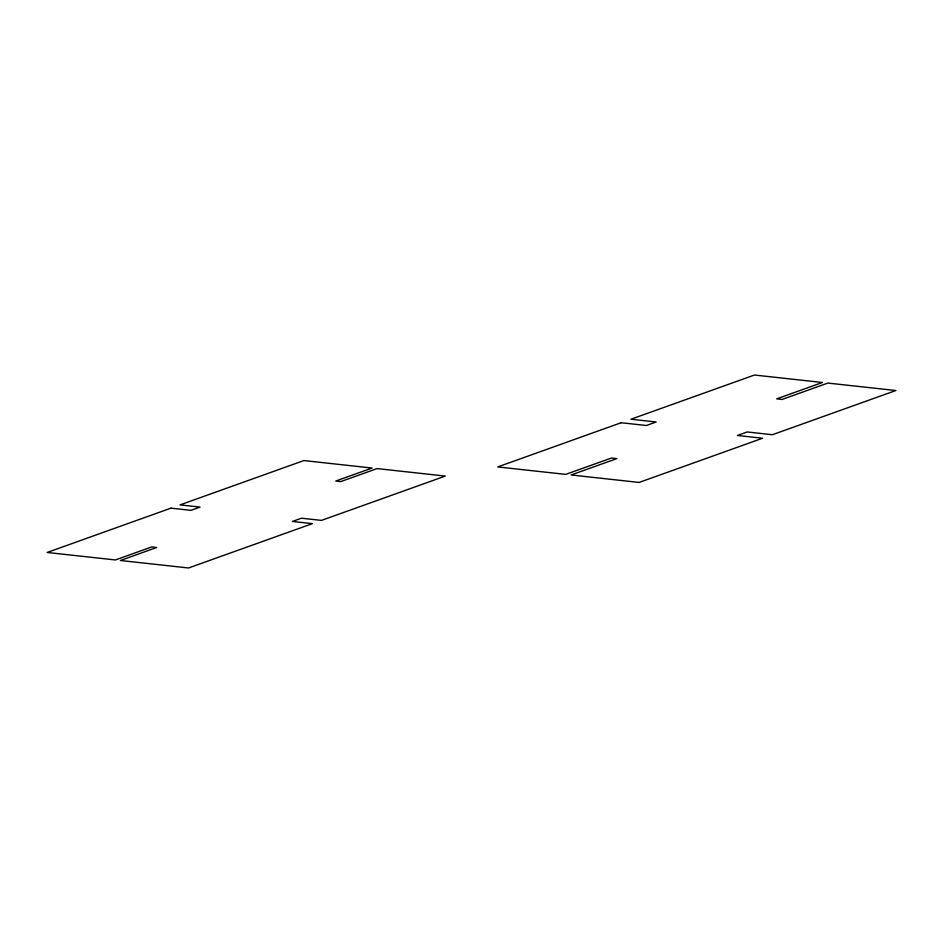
<?xml version="1.0" encoding="UTF-8"?>
<svg xmlns="http://www.w3.org/2000/svg" width="943" height="943" viewBox="0 0 943 943"><rect width="100%" height="100%" fill="white"/><g stroke="black" fill="none" stroke-linecap="round" stroke-linejoin="round"><path stroke-width="1.41" d="M170.966 508.147L47.15 552.468L115.364 559.953L151.67 546.952L156.668 547.494L120.362 560.496L188.565 567.969L312.392 523.648L292.389 521.455L301.465 518.202L321.469 520.395L445.285 476.074L377.082 468.588L340.777 481.59L335.767 481.036L372.072 468.046L303.87 460.561L180.042 504.894L200.046 507.086L190.969 510.34L170.966 508.147M621.166 422.735L497.715 466.926L565.717 474.388L611.465 458.015L616.863 458.604L571.128 474.977L639.13 482.439L762.592 438.236L737.391 435.477L747.198 431.965L772.388 434.723L895.85 390.532L827.836 383.07L782.101 399.455L776.69 398.854L822.437 382.481L754.435 375.031L630.973 419.222L656.175 421.981L646.368 425.493L621.166 422.735"/></g></svg>
